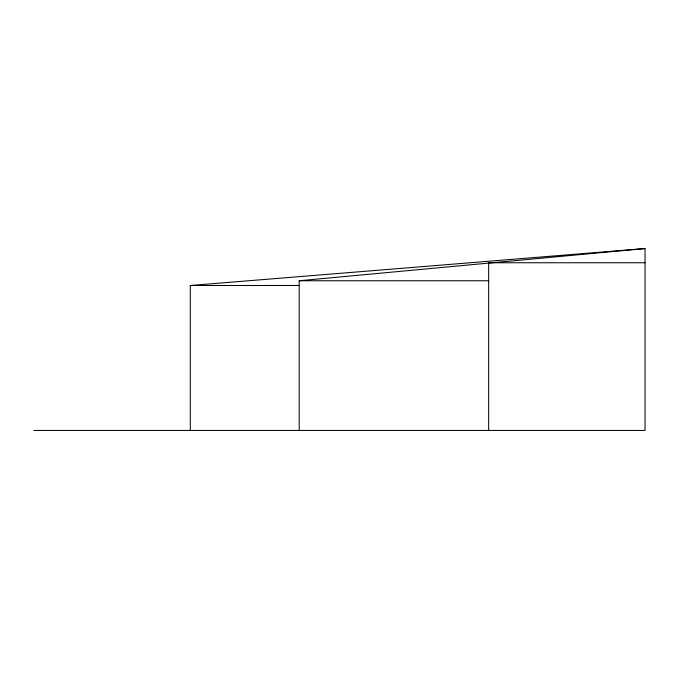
<?xml version="1.0" encoding="UTF-8"?>
<svg xmlns="http://www.w3.org/2000/svg" width="679" height="679" viewBox="0 0 679 679"><rect width="100%" height="100%" fill="white"/><g stroke="black" fill="none" stroke-linecap="round" stroke-linejoin="round"><path stroke-width="1.02" d="M299.184 430.452L299.184 280.758L645.05 248.548L645.05 430.452L33.95 430.452M190.29 430.452L190.29 285.494L645.05 248.548M645.05 262.756L488.668 262.756L488.668 430.452M299.184 280.758L488.668 280.758M190.29 285.494L299.473 285.494"/></g></svg>
